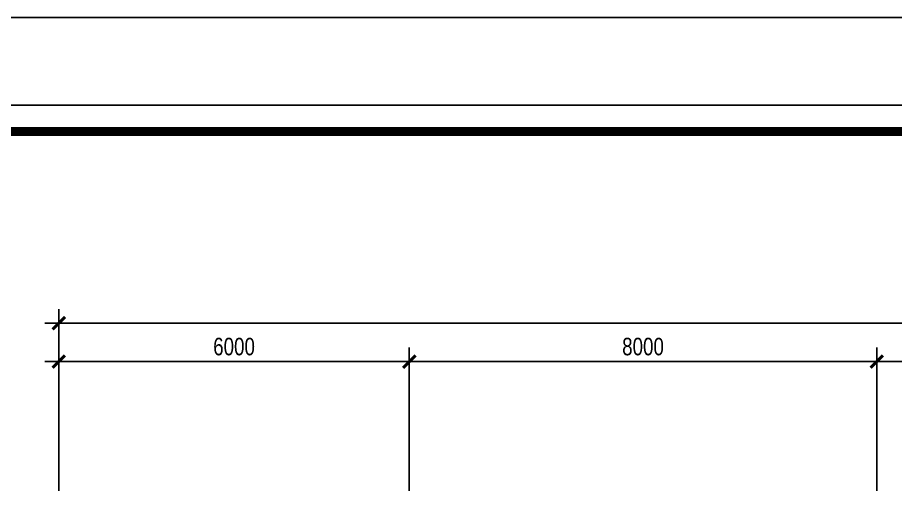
# Model space of a CAD drawing. Header units: metres. Extents: x 352651 to 1421851, y -87441 to -24441.
# Drawn here: x 634977 to 650002, y -32552 to -24441 of the extents above; entities that cross this region are included whole.
import ezdxf

# ---------------------------------------------------------------- set-up
doc = ezdxf.new("R2010")
doc.units = ezdxf.units.M
doc.header["$LTSCALE"] = 300
doc.header["$MEASUREMENT"] = 0
doc.header["$PDMODE"] = 2
doc.linetypes.add('DASHED2', pattern=[0.375, 0.25, -0.125])
doc.layers.get('0').update_dxf_attribs({"linetype": 'CONTINUOUS'})
doc.layers.get('Defpoints').update_dxf_attribs({"linetype": 'CONTINUOUS'})
for name, color, linetype in [('DIM', 1, 'CONTINUOUS'), ('HATCH', 145, 'CONTINUOUS'), ('THAY', 9, 'CONTINUOUS'), ('TUONG', 7, 'CONTINUOUS')]:
    doc.layers.add(name, color=color, linetype=linetype)
doc.styles.add('CHUKICHTHUOC', font='vnshx.shx', dxfattribs={"width": 0.8, "height": 300, "bigfont": '@extfont2.shx'})
doc.dimstyles.new('150', dxfattribs={"dimscale": 150, "dimtxt": 2, "dimasz": 0.1, "dimexe": 1, "dimexo": 0, "dimgap": 0.7, "dimtad": 1, "dimdec": 0, "dimzin": 0, "dimdsep": 46, "dimtxsty": 'CHUKICHTHUOC', "dimblk": 'ARR', "dimcen": 0, "dimdle": 1, "dimclrd": 3, "dimclre": 3, "dimclrt": 3, "dimadec": 0, "dimazin": 0, "dimtfac": 1, "dimtdec": 0, "dimtix": 1, "dimtmove": 2, "dimatfit": 3, "dimldrblk": 'ARR', "dimfxl": 1, "dimtolj": 1, "dimtzin": 0, "dimarcsym": 0})

# ---------------------------------------------------------------- blocks, each defined once
blk = doc.blocks.new('ARR')
at = {"color": 1}
for p, q in [((0, -16), (0, 16)), ((-16, 0), (16, 0))]:
    blk.add_line(p, q, dxfattribs=at)
at = {"color": 3, "const_width": 3.6}
blk.add_lwpolyline([(-7.1, -7.1), (7.1, 7.1)], dxfattribs=at)
blk = doc.blocks.new('*D113')
at = {"layer": 'Defpoints', "color": 0, "ltscale": 1.5, "transparency": 16777216}
for p in [(641682, -30329), (635682, -32544), (641682, -32544)]:
    blk.add_point(p, dxfattribs=at)
at = {"layer": 'DIM', "color": 3, "lineweight": -2, "ltscale": 1.5, "transparency": 16777216}
for p, q in [((635682, -32544), (635682, -30179)), ((641682, -32544), (641682, -30179)), ((635697, -30329), (641667, -30329))]:
    blk.add_line(p, q, dxfattribs=at)
at = {"layer": 'DIM', "color": 3, "lineweight": -2, "ltscale": 1.5, "transparency": 16777216, "xscale": 15, "yscale": 15, "zscale": 15, "rotation": 180}
blk.add_blockref('ARR', (635682, -30329), dxfattribs=at)
at = {"layer": 'DIM', "color": 3, "lineweight": -2, "ltscale": 1.5, "transparency": 16777216, "xscale": 15, "yscale": 15, "zscale": 15}
blk.add_blockref('ARR', (641682, -30329), dxfattribs=at)
at = {"layer": 'DIM', "color": 3, "ltscale": 1.5, "transparency": 16777216, "insert": (638682, -30074), "char_height": 300, "attachment_point": 5, "style": 'CHUKICHTHUOC'}
blk.add_mtext('\\A1;6000', dxfattribs=at)
blk = doc.blocks.new('*D114')
at = {"layer": 'Defpoints', "color": 0, "ltscale": 1.5, "transparency": 16777216}
for p in [(649682, -30329), (641682, -32544), (649682, -32544)]:
    blk.add_point(p, dxfattribs=at)
at = {"layer": 'DIM', "color": 3, "lineweight": -2, "ltscale": 1.5, "transparency": 16777216}
for p, q in [((641682, -32544), (641682, -30179)), ((649682, -32544), (649682, -30179)), ((641697, -30329), (649667, -30329))]:
    blk.add_line(p, q, dxfattribs=at)
at = {"layer": 'DIM', "color": 3, "lineweight": -2, "ltscale": 1.5, "transparency": 16777216, "xscale": 15, "yscale": 15, "zscale": 15, "rotation": 180}
blk.add_blockref('ARR', (641682, -30329), dxfattribs=at)
at = {"layer": 'DIM', "color": 3, "lineweight": -2, "ltscale": 1.5, "transparency": 16777216, "xscale": 15, "yscale": 15, "zscale": 15}
blk.add_blockref('ARR', (649682, -30329), dxfattribs=at)
at = {"layer": 'DIM', "color": 3, "ltscale": 1.5, "transparency": 16777216, "insert": (645682, -30074), "char_height": 300, "attachment_point": 5, "style": 'CHUKICHTHUOC'}
blk.add_mtext('\\A1;8000', dxfattribs=at)
blk = doc.blocks.new('*D115')
at = {"layer": 'Defpoints', "color": 0, "ltscale": 1.5, "transparency": 16777216}
for p in [(657682, -30329), (649682, -32544), (657682, -32544)]:
    blk.add_point(p, dxfattribs=at)
at = {"layer": 'DIM', "color": 3, "lineweight": -2, "ltscale": 1.5, "transparency": 16777216}
for p, q in [((649682, -32544), (649682, -30179)), ((657682, -32544), (657682, -30179)), ((649697, -30329), (657667, -30329))]:
    blk.add_line(p, q, dxfattribs=at)
at = {"layer": 'DIM', "color": 3, "lineweight": -2, "ltscale": 1.5, "transparency": 16777216, "xscale": 15, "yscale": 15, "zscale": 15, "rotation": 180}
blk.add_blockref('ARR', (649682, -30329), dxfattribs=at)
at = {"layer": 'DIM', "color": 3, "lineweight": -2, "ltscale": 1.5, "transparency": 16777216, "xscale": 15, "yscale": 15, "zscale": 15}
blk.add_blockref('ARR', (657682, -30329), dxfattribs=at)
at = {"layer": 'DIM', "color": 3, "ltscale": 1.5, "transparency": 16777216, "insert": (653682, -30074), "char_height": 300, "attachment_point": 5, "style": 'CHUKICHTHUOC'}
blk.add_mtext('\\A1;8000', dxfattribs=at)
blk = doc.blocks.new('*D117')
at = {"layer": 'Defpoints', "color": 0, "ltscale": 1.5, "transparency": 16777216}
for p in [(665682, -29671), (635682, -32544), (665682, -32544)]:
    blk.add_point(p, dxfattribs=at)
at = {"layer": 'DIM', "color": 3, "lineweight": -2, "ltscale": 1.5, "transparency": 16777216}
for p, q in [((635682, -32544), (635682, -29521)), ((665682, -32544), (665682, -29521)), ((635697, -29671), (665667, -29671))]:
    blk.add_line(p, q, dxfattribs=at)
at = {"layer": 'DIM', "color": 3, "lineweight": -2, "ltscale": 1.5, "transparency": 16777216, "xscale": 15, "yscale": 15, "zscale": 15, "rotation": 180}
blk.add_blockref('ARR', (635682, -29671), dxfattribs=at)
at = {"layer": 'DIM', "color": 3, "lineweight": -2, "ltscale": 1.5, "transparency": 16777216, "xscale": 15, "yscale": 15, "zscale": 15}
blk.add_blockref('ARR', (665682, -29671), dxfattribs=at)
at = {"layer": 'DIM', "color": 3, "ltscale": 1.5, "transparency": 16777216, "insert": (650682, -29416), "char_height": 300, "attachment_point": 5, "style": 'CHUKICHTHUOC'}
blk.add_mtext('\\A1;30000', dxfattribs=at)

msp = doc.modelspace()

# ---------------------------------------------------------------- linework, layer by layer
for const_width in [150, 51.9]:
    msp.add_lwpolyline([(624900.9, -85490.5), (707100.9, -85490.5), (707100.9, -26390.5), (624900.9, -26390.5)], close=True, dxfattribs=dict(const_width=const_width))
at = {"layer": 'Defpoints', "linetype": 'DASHED2'}
msp.add_lwpolyline([(619950.9, -87440.5), (709050.9, -87440.5), (709050.9, -24440.5), (619950.9, -24440.5)], close=True, dxfattribs=at)
msp.add_lwpolyline([(619950.9, -87440.5), (709050.9, -87440.5), (709050.9, -24440.5), (619950.9, -24440.5)], close=True, dxfattribs=at)
at = {"layer": 'HATCH', "linetype": 'ByBlock'}
msp.add_lwpolyline([(624450.9, -85940.5), (707550.9, -85940.5), (707550.9, -25940.5), (624450.9, -25940.5)], close=True, dxfattribs=at)
at = {"layer": 'THAY', "linetype": 'ByBlock'}
msp.add_lwpolyline([(624450.9, -85940.5), (707550.9, -85940.5), (707550.9, -25940.5), (624450.9, -25940.5)], close=True, dxfattribs=at)
at = {"layer": 'TUONG'}
msp.add_lwpolyline([(619950.9, -87440.5), (709050.9, -87440.5), (709050.9, -24440.5), (619950.9, -24440.5)], close=True, dxfattribs=at)

# ---------------------------------------------------------------- dimensions: what is measured, and where the dimension line sits
at = {"layer": 'DIM'}
for base, p1, p2, picture, middle in [((665682.1, -29671), (635682.1, -32544.4), (665682.1, -32544.4), '*D117', (650682.1, -29416)), ((641682.1, -30328.7), (635682.1, -32544.4), (641682.1, -32544.4), '*D113', (638682.1, -30073.7)), ((649682.1, -30328.7), (641682.1, -32544.4), (649682.1, -32544.4), '*D114', (645682.1, -30073.7)), ((657682.1, -30328.7), (649682.1, -32544.4), (657682.1, -32544.4), '*D115', (653682.1, -30073.7))]:
    dim = msp.add_linear_dim(base=base, p1=p1, p2=p2, dimstyle='150', dxfattribs=at)
    dim.commit()
    dim.dimension.update_dxf_attribs({"geometry": picture, "text_midpoint": middle})

doc.saveas('drawing.dxf')
